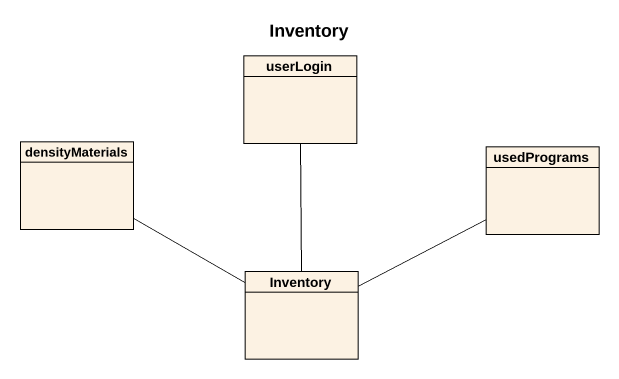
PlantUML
@startuml
title Inventory
hide circle
hide empty members
class userLogin
class densityMaterials
class usedPrograms
class Inventory
userLogin -- Inventory
densityMaterials -right- Inventory
Inventory -right- usedPrograms
@enduml
